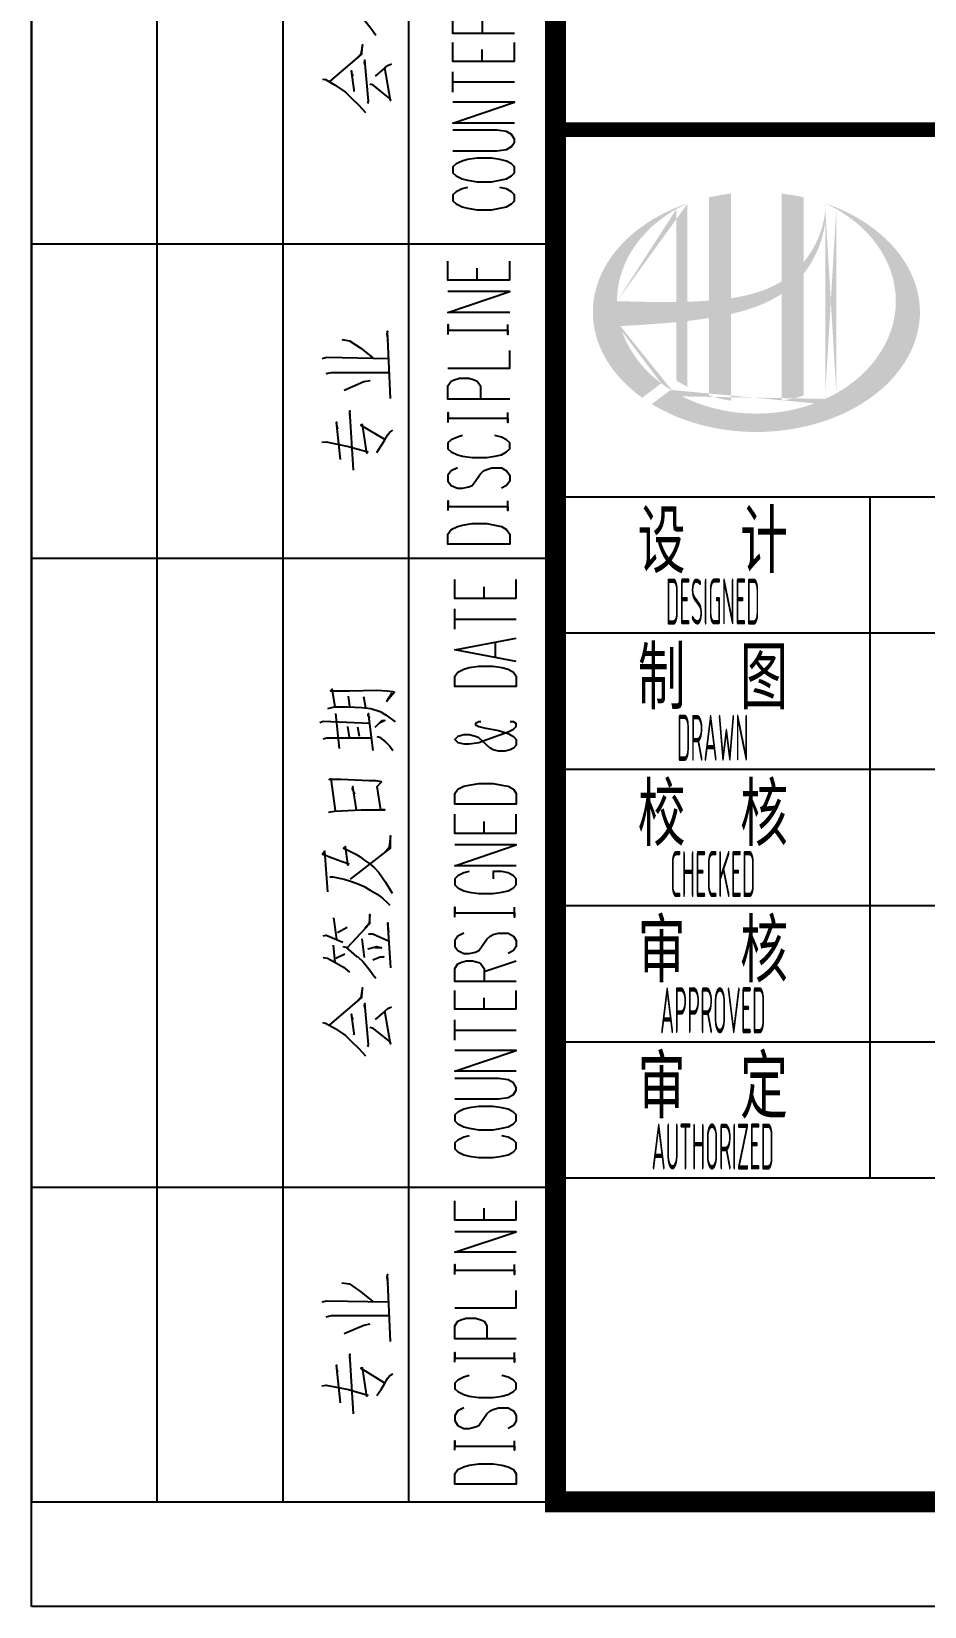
# Model space of a CAD drawing. Extents: x 4930511 to 5014611, y -422737 to -321054.
# Drawn here: x 4954517 to 4958777, y -350754 to -343241 of the extents above; entities that cross this region are included whole.
import ezdxf
from ezdxf.enums import TextEntityAlignment as Align

# ---------------------------------------------------------------- set-up
doc = ezdxf.new("R2010")
doc.units = 0
doc.header["$LTSCALE"] = 1000
doc.header["$MEASUREMENT"] = 0
doc.layers.get('0').update_dxf_attribs({"linetype": 'CONTINUOUS'})
doc.layers.add('图框', color=255, linetype='CONTINUOUS')
doc.styles.add('sceie', font='sceie.shx', dxfattribs={"width": 0.7, "bigfont": 'sceic.shx'})

# ---------------------------------------------------------------- blocks, each defined once
blk = doc.blocks.new('A$C04D97144')
for p, q in [((6, 0), (6, 180)), ((12, 0), (12, 180)), ((18, 0), (18, 180)), ((0, 60), (25, 60)), ((0, 45), (25, 45)), ((0, 15), (25, 15))]:
    blk.add_line(p, q)
blk.add_lwpolyline([(0, 180), (0, 0), (25, 0), (25, 180)], close=True)
for points in [[(14.847, 71.481), (14.988, 71.465), (15.506, 71.01), (15.569, 70.978), (15.821, 70.743), (16.135, 70.35), (16.276, 70.161), (16.417, 69.957)], [(23.047, 70.036), (20.093, 70.036), (20.093, 70.664), (20.251, 70.884), (20.392, 70.947), (20.643, 71.025), (20.942, 71.025), (21.256, 70.947), (21.35, 70.884), (21.492, 70.664), (21.492, 70.036)], [(14.234, 67.742), (15.758, 69.046), (15.758, 69.077), (15.789, 69.502), (15.711, 69.046), (15.569, 68.873)], [(23.047, 68.7), (20.093, 68.7), (20.093, 69.612)], [(21.492, 68.7), (21.492, 69.266)], [(23.047, 68.7), (23.047, 69.612)], [(16.04, 66.69), (16.072, 66.815), (15.899, 68.763), (15.868, 68.653), (15.899, 68.543)], [(16.135, 67.632), (16.245, 67.601), (16.779, 67.177), (17.093, 66.925), (17.124, 66.831), (16.857, 68.402), (16.386, 67.994)], [(16.857, 68.402), (16.999, 68.512), (17.172, 68.59)], [(13.888, 67.852), (14.03, 67.836), (14.485, 67.569), (14.972, 67.239), (15.271, 66.957), (15.616, 66.611), (15.93, 66.265)], [(15.396, 67.271), (15.396, 67.287), (15.396, 67.349), (15.271, 68.261), (15.271, 68.135), (15.334, 67.994)], [(20.093, 67.239), (20.093, 68.213)], [(20.093, 67.726), (23.047, 67.726)], [(23.047, 65.763), (20.093, 65.763), (23.047, 66.752), (20.093, 66.752)], [(20.093, 64.443), (22.199, 64.443), (22.654, 64.506), (22.89, 64.647), (23.047, 64.852), (23.047, 64.993), (22.89, 65.213), (22.654, 65.354), (22.199, 65.417), (20.093, 65.417)], [(20.093, 63.391), (20.251, 63.249), (20.549, 63.108), (20.8, 63.045), (21.256, 62.966), (21.947, 62.966), (22.34, 63.045), (22.654, 63.108), (22.89, 63.249), (23.047, 63.391), (23.047, 63.673), (22.89, 63.815), (22.654, 63.94), (22.34, 64.019), (21.947, 64.082), (21.256, 64.082), (20.8, 64.019), (20.549, 63.94), (20.251, 63.815), (20.093, 63.673), (20.093, 63.391), (20.093, 63.391)], [(20.8, 62.684), (20.549, 62.621), (20.251, 62.479), (20.093, 62.338), (20.093, 62.055), (20.251, 61.914), (20.549, 61.773), (20.8, 61.71), (21.256, 61.631), (21.947, 61.631), (22.34, 61.71), (22.654, 61.773), (22.89, 61.914), (23.047, 62.055), (23.047, 62.338), (22.89, 62.479), (22.654, 62.621), (22.34, 62.684)], [(22.811, 58.269), (19.858, 58.269), (19.858, 59.181)], [(21.256, 58.269), (21.256, 58.835)], [(22.811, 58.269), (22.811, 59.181)], [(22.811, 56.73), (19.858, 56.73), (22.811, 57.72), (19.858, 57.72)], [(17.124, 52.63), (16.983, 55.834), (16.952, 55.693), (16.999, 55.379)], [(19.874, 55.677), (19.874, 56.149), (19.874, 55.882), (22.717, 55.882), (22.717, 55.677), (22.717, 56.149)], [(14.799, 55.442), (15.161, 55.379), (15.711, 55.017), (16.276, 54.562)], [(19.858, 54.075), (22.811, 54.075), (22.811, 54.908)], [(13.857, 54.53), (14.092, 54.593), (17.03, 54.53)], [(14.061, 53.824), (14.312, 53.871), (17.062, 53.871)], [(14.909, 53.022), (15.852, 53.431), (16.15, 53.478)], [(22.811, 52.598), (19.858, 52.598), (19.858, 53.227), (20.015, 53.447), (20.156, 53.509), (20.408, 53.588), (20.863, 53.588), (21.115, 53.509), (21.256, 53.447), (21.413, 53.227), (21.413, 52.598)], [(15.365, 49.205), (15.192, 52.033), (15.161, 51.891), (15.192, 51.718)], [(19.874, 51.483), (19.874, 51.954), (19.874, 51.687), (22.717, 51.687), (22.717, 51.483), (22.717, 51.954)], [(13.841, 50.54), (14.061, 50.556), (15.114, 50.336), (16.04, 50.085), (15.993, 50.022), (15.789, 51.389), (15.711, 51.357), (16.842, 50.682)], [(14.737, 49.708), (14.548, 51.499), (14.548, 51.389), (14.595, 51.184)], [(16.465, 50.053), (16.7, 50.399), (16.842, 50.619), (16.983, 50.87), (17.093, 51.012), (17.234, 51.106)], [(20.565, 50.854), (20.313, 50.776), (20.015, 50.65), (19.858, 50.509), (19.858, 50.226), (20.015, 50.085), (20.313, 49.943), (20.565, 49.88), (21.02, 49.802), (21.712, 49.802), (22.104, 49.88), (22.418, 49.943), (22.654, 50.085), (22.811, 50.226), (22.811, 50.509), (22.654, 50.65), (22.418, 50.776), (22.104, 50.854)], [(20.313, 49.315), (20.015, 49.174), (19.858, 48.969), (19.858, 48.687), (20.015, 48.467), (20.313, 48.341), (20.565, 48.341), (20.863, 48.404), (21.02, 48.467), (21.115, 48.608), (21.413, 49.032), (21.554, 49.174), (21.712, 49.236), (21.963, 49.315), (22.418, 49.315), (22.654, 49.174), (22.811, 48.969), (22.811, 48.687), (22.654, 48.467), (22.418, 48.341)], [(19.874, 47.288), (19.874, 47.744), (19.874, 47.477), (22.717, 47.477), (22.717, 47.288), (22.717, 47.744)], [(22.811, 45.67), (19.858, 45.67), (19.858, 46.157), (20.015, 46.377), (20.313, 46.519), (20.565, 46.581), (21.02, 46.66), (21.712, 46.66), (22.104, 46.581), (22.418, 46.519), (22.654, 46.377), (22.811, 46.157), (22.811, 45.67), (22.811, 45.67)], [(23.125, 43.078), (20.188, 43.078), (20.188, 43.989)], [(21.586, 43.078), (21.586, 43.644)], [(23.125, 43.078), (23.125, 43.989)], [(20.188, 41.617), (20.188, 42.591)], [(20.188, 42.104), (23.125, 42.104)], [(23.125, 40.078), (20.188, 40.628), (23.125, 41.193)], [(22.136, 40.282), (22.136, 40.973)], [(23.125, 38.884), (20.188, 38.884), (20.188, 39.371), (20.329, 39.575), (20.628, 39.716), (20.879, 39.795), (21.335, 39.858), (22.026, 39.858), (22.434, 39.795), (22.733, 39.716), (22.984, 39.575), (23.125, 39.371), (23.125, 38.884), (23.125, 38.884)], [(14.485, 37.91), (14.344, 38.758), (14.265, 38.68), (15.129, 38.68), (15.192, 38.68), (16.465, 38.711), (16.952, 38.68), (17.234, 38.648), (17.313, 38.617), (16.952, 38.193), (17.203, 38.585)], [(15.192, 37.941), (15.114, 38.428)], [(15.93, 37.878), (15.93, 37.941), (15.852, 38.397)], [(14.14, 37.831), (14.454, 37.91), (15.082, 37.91), (15.758, 37.878), (16.182, 37.831), (16.637, 37.69), (16.92, 37.517), (17.344, 37.203)], [(14.689, 35.93), (14.517, 37.596)], [(16.292, 35.836), (16.072, 37.596), (16.04, 37.517), (16.135, 37.407)], [(13.747, 37.172), (13.92, 37.234), (16.135, 37.14)], [(15.161, 36.465), (15.082, 36.983)], [(15.648, 36.496), (15.569, 36.952)], [(16.386, 36.952), (16.716, 37.266), (16.857, 37.266), (16.606, 37.14)], [(21.429, 37.203), (21.335, 37.203), (21.177, 37.124), (21.177, 37.062), (21.335, 36.983), (21.586, 36.92), (22.277, 36.779), (22.733, 36.637), (22.984, 36.496), (23.125, 36.355), (23.125, 36.088), (22.984, 35.946), (22.827, 35.868), (22.576, 35.805), (22.277, 35.805), (22.026, 35.868), (21.884, 35.946), (21.335, 36.433), (21.177, 36.496), (20.879, 36.575), (20.628, 36.575), (20.329, 36.496), (20.188, 36.355), (20.329, 36.213), (20.628, 36.15), (20.879, 36.15), (21.335, 36.213), (21.727, 36.355), (22.733, 36.716), (22.984, 36.857), (23.125, 36.983), (23.125, 37.124), (22.984, 37.203), (22.827, 37.203)], [(13.92, 36.386), (14.092, 36.433), (16.213, 36.433)], [(16.465, 36.496), (16.606, 36.465), (16.889, 36.245), (17.093, 36.04), (17.234, 35.836)], [(14.171, 32.899), (14.454, 32.946), (15.082, 32.977), (15.726, 33.008), (15.821, 33.008), (16.276, 33.008), (16.857, 33.008), (16.669, 33.008), (16.496, 34.108), (16.7, 34.344), (16.433, 34.391), (16.103, 34.391), (15.443, 34.422), (14.768, 34.454), (14.202, 34.454), (14.281, 34.485), (14.485, 32.977)], [(15.506, 33.008), (15.334, 34.108), (15.302, 33.998), (15.412, 33.747)], [(23.125, 33.276), (20.188, 33.276), (20.188, 33.778), (20.329, 33.982), (20.628, 34.124), (20.879, 34.187), (21.335, 34.265), (22.026, 34.265), (22.434, 34.187), (22.733, 34.124), (22.984, 33.982), (23.125, 33.778), (23.125, 33.276), (23.125, 33.276)], [(23.125, 31.877), (20.188, 31.877), (20.188, 32.789)], [(21.586, 31.877), (21.586, 32.443)], [(23.125, 31.877), (23.125, 32.789)], [(15.224, 29.694), (17.124, 31.17), (17.124, 31.767), (17.062, 31.218), (17.03, 31.17), (16.81, 30.935)], [(14.14, 29.097), (13.998, 31.029), (13.888, 30.888), (14.061, 30.825), (14.595, 30.621), (15.129, 30.432), (15.082, 30.369), (15.082, 30.432), (14.972, 31.249), (14.878, 31.17), (15.192, 31.029), (15.475, 30.888), (15.679, 30.762), (15.852, 30.621), (16.135, 30.432), (16.355, 30.228), (16.575, 30.008), (16.716, 29.804), (16.889, 29.552), (17.062, 29.27), (17.203, 29.034)], [(23.125, 30.338), (20.188, 30.338), (23.125, 31.328), (20.188, 31.328)], [(20.879, 30.055), (20.628, 29.992), (20.329, 29.851), (20.188, 29.709), (20.188, 29.427), (20.329, 29.285), (20.628, 29.144), (20.879, 29.081), (21.335, 29.018), (22.026, 29.018), (22.434, 29.081), (22.733, 29.144), (22.984, 29.285), (23.125, 29.427), (23.125, 29.709), (22.984, 29.851), (22.733, 29.992), (22.434, 30.055), (22.026, 30.055), (22.026, 29.709)], [(14.234, 29.804), (14.375, 29.804), (14.909, 29.694), (15.224, 29.6), (15.538, 29.49), (15.868, 29.348), (16.15, 29.175), (16.496, 28.987), (16.747, 28.783), (16.983, 28.563), (17.093, 28.453)], [(14.564, 26.835), (14.422, 27.856)], [(15.051, 26.426), (16.135, 27.573), (16.135, 28.013), (16.103, 27.573), (15.899, 27.337)], [(20.188, 27.887), (20.188, 28.358), (20.188, 28.091), (23.047, 28.091), (23.047, 27.887), (23.047, 28.358)], [(14.595, 27.149), (15.051, 27.4)], [(16.072, 27.086), (16.276, 27.086), (17.062, 26.74)], [(17.14, 25.468), (16.999, 27.62), (16.999, 27.479), (17.03, 27.165)], [(20.628, 27.117), (20.329, 26.976), (20.188, 26.772), (20.188, 26.489), (20.329, 26.285), (20.628, 26.143), (20.879, 26.143), (21.177, 26.206), (21.335, 26.285), (21.429, 26.426), (21.727, 26.835), (21.884, 26.976), (22.026, 27.055), (22.277, 27.117), (22.733, 27.117), (22.984, 26.976), (23.125, 26.772), (23.125, 26.489), (22.984, 26.285), (22.733, 26.143)], [(13.92, 26.992), (14.061, 27.023), (14.847, 26.693)], [(14.485, 25.719), (14.407, 26.552)], [(14.847, 26.489), (14.988, 26.458), (15.506, 26.002), (15.569, 25.986), (15.821, 25.751), (16.135, 25.358), (16.276, 25.154), (16.417, 24.965)], [(15.758, 26.85), (15.868, 25.955)], [(16.04, 26.379), (16.465, 26.489), (16.7, 26.426), (16.386, 26.426)], [(13.92, 25.955), (14.124, 25.924), (14.548, 25.688), (14.878, 25.499), (15.161, 25.264)], [(14.517, 25.924), (14.941, 26.128)], [(16.276, 25.845), (16.637, 25.986), (16.81, 25.986), (16.575, 25.955)], [(23.125, 24.808), (20.188, 24.808), (20.188, 25.437), (20.329, 25.656), (20.486, 25.719), (20.738, 25.798), (21.036, 25.798), (21.335, 25.719), (21.429, 25.656), (21.586, 25.437), (21.586, 24.808)], [(21.586, 25.295), (23.125, 25.798)], [(14.234, 22.75), (15.758, 24.054), (15.758, 24.085), (15.789, 24.51), (15.711, 24.054), (15.569, 23.881)], [(23.125, 23.489), (20.188, 23.489), (20.188, 24.384)], [(23.125, 23.489), (23.125, 24.384)], [(16.04, 21.698), (16.072, 21.808), (15.899, 23.771), (15.868, 23.661), (15.899, 23.536)], [(16.135, 22.64), (16.245, 22.609), (16.779, 22.185), (17.093, 21.933), (17.124, 21.839), (16.857, 23.394), (16.386, 23.002)], [(16.857, 23.394), (16.999, 23.52), (17.172, 23.599)], [(21.586, 23.489), (21.586, 24.038)], [(13.888, 22.86), (14.03, 22.829), (14.485, 22.577), (14.972, 22.232), (15.271, 21.949), (15.616, 21.619), (15.93, 21.274)], [(15.396, 22.263), (15.396, 22.295), (15.396, 22.357), (15.271, 23.253), (15.271, 23.143), (15.334, 23.002)], [(20.188, 22.012), (20.188, 22.986)], [(20.188, 22.499), (23.125, 22.499)], [(23.125, 20.535), (20.188, 20.535), (23.125, 21.525), (20.188, 21.525)], [(20.188, 19.216), (22.277, 19.216), (22.733, 19.278), (22.984, 19.42), (23.125, 19.624), (23.125, 19.765), (22.984, 19.985), (22.733, 20.127), (22.277, 20.19), (20.188, 20.19)], [(20.188, 18.163), (20.329, 18.022), (20.628, 17.88), (20.879, 17.817), (21.335, 17.739), (22.026, 17.739), (22.434, 17.817), (22.733, 17.88), (22.984, 18.022), (23.125, 18.163), (23.125, 18.446), (22.984, 18.587), (22.733, 18.729), (22.434, 18.791), (22.026, 18.854), (21.335, 18.854), (20.879, 18.791), (20.628, 18.729), (20.329, 18.587), (20.188, 18.446), (20.188, 18.163), (20.188, 18.163)], [(20.879, 17.456), (20.628, 17.393), (20.329, 17.252), (20.188, 17.11), (20.188, 16.828), (20.329, 16.686), (20.628, 16.545), (20.879, 16.482), (21.335, 16.419), (22.026, 16.419), (22.434, 16.482), (22.733, 16.545), (22.984, 16.686), (23.125, 16.828), (23.125, 17.11), (22.984, 17.252), (22.733, 17.393), (22.434, 17.456)], [(23.125, 13.434), (20.188, 13.434), (20.188, 14.346)], [(23.125, 13.434), (23.125, 14.346)], [(21.586, 13.434), (21.586, 14)], [(23.125, 11.895), (20.188, 11.895), (23.125, 12.869), (20.188, 12.869)], [(20.188, 10.842), (20.188, 11.314), (20.188, 11.047), (23.047, 11.047), (23.047, 10.842), (23.047, 11.314)], [(17.124, 7.638), (16.983, 10.842), (16.952, 10.701), (16.999, 10.387)], [(14.799, 10.434), (15.161, 10.387), (15.711, 10.01), (16.276, 9.554)], [(20.188, 9.24), (23.125, 9.24), (23.125, 10.073)], [(13.857, 9.539), (14.092, 9.586), (17.03, 9.539)], [(14.061, 8.816), (14.312, 8.879), (17.062, 8.879)], [(14.909, 8.03), (15.852, 8.423), (16.15, 8.486)], [(23.125, 7.763), (20.188, 7.763), (20.188, 8.392), (20.329, 8.612), (20.486, 8.674), (20.738, 8.753), (21.177, 8.753), (21.429, 8.674), (21.586, 8.612), (21.727, 8.392), (21.727, 7.763)], [(15.365, 4.197), (15.192, 7.041), (15.161, 6.899), (15.192, 6.727)], [(20.188, 6.648), (20.188, 7.119), (20.188, 6.852), (23.047, 6.852), (23.047, 6.648), (23.047, 7.119)], [(13.841, 5.533), (14.061, 5.564), (15.114, 5.344), (16.04, 5.077), (15.993, 5.03), (15.789, 6.381), (15.711, 6.365), (16.842, 5.674)], [(14.737, 4.716), (14.548, 6.507), (14.548, 6.381), (14.595, 6.192)], [(16.465, 5.061), (16.7, 5.391), (16.842, 5.627), (16.983, 5.878), (17.093, 6.02), (17.234, 6.098)], [(20.879, 6.02), (20.628, 5.941), (20.329, 5.8), (20.188, 5.658), (20.188, 5.391), (20.329, 5.25), (20.628, 5.108), (20.879, 5.03), (21.335, 4.967), (22.026, 4.967), (22.434, 5.03), (22.733, 5.108), (22.984, 5.25), (23.125, 5.391), (23.125, 5.658), (22.984, 5.8), (22.733, 5.941), (22.434, 6.02)], [(20.628, 4.48), (20.329, 4.339), (20.188, 4.119), (20.188, 3.852), (20.329, 3.632), (20.628, 3.49), (20.879, 3.49), (21.177, 3.569), (21.335, 3.632), (21.429, 3.773), (21.727, 4.197), (21.884, 4.339), (22.026, 4.402), (22.277, 4.48), (22.733, 4.48), (22.984, 4.339), (23.125, 4.119), (23.125, 3.852), (22.984, 3.632), (22.733, 3.49)], [(20.188, 2.454), (20.188, 2.909), (20.188, 2.642), (23.047, 2.642), (23.047, 2.454), (23.047, 2.909)], [(23.125, 0.835), (20.188, 0.835), (20.188, 1.322), (20.329, 1.542), (20.628, 1.668), (20.879, 1.747), (21.335, 1.809), (22.026, 1.809), (22.434, 1.747), (22.733, 1.668), (22.984, 1.542), (23.125, 1.322), (23.125, 0.835), (23.125, 0.835)]]:
    blk.add_lwpolyline(points)
blk = doc.blocks.new('A$C1BD43FEB')
blk.add_blockref('A$C04D97144', (0, 0))
blk = doc.blocks.new('GXED01100007000C')
blk.add_blockref('A$C1BD43FEB', (-25, 0))

msp = doc.modelspace()

# ---------------------------------------------------------------- hatches: boundary and pattern name
h = msp.add_hatch(color=256)
edge = h.paths.add_edge_path()
edge.add_spline(control_points=[(4957853.9, -344588.4), (4957860, -344587), (4957866.1, -344585.6), (4957915.2, -344573.7), (4957957.8, -344560.7), (4958032.8, -344529.6), (4958065.7, -344512.6), (4958096.5, -344492)], knot_values=[61.629012, 61.629012, 61.629012, 61.629012, 63.330431, 63.330431, 75.353634, 75.353634, 85.398649, 85.398649, 85.398649, 85.398649], degree=3, periodic=0)
edge.add_line((4958096.5, -344492), (4958096.5, -345002.3))
edge.add_spline(control_points=[(4958096.5, -345002.3), (4958113.7, -344999.5), (4958130.7, -344996.2), (4958165.5, -344988.1), (4958183.2, -344983.3), (4958200.5, -344977.8)], knot_values=[4.908456, 4.908456, 4.908456, 4.908456, 4.992821, 4.992821, 5.083034, 5.083034, 5.083034, 5.083034], degree=3, periodic=0)
edge.add_line((4958200.5, -344977.8), (4958200.5, -344396.4))
edge.add_spline(control_points=[(4958200.5, -344396.4), (4958209.2, -344385.5), (4958217.4, -344374.1), (4958243.5, -344334.5), (4958259.1, -344304.5), (4958288.4, -344231.7), (4958299.6, -344187.9), (4958304.3, -344142.6), (4958304.4, -344141.3), (4958304.5, -344140)], knot_values=[97.991744, 97.991744, 97.991744, 97.991744, 101.64219, 101.64219, 110.337975, 110.337975, 121.934322, 121.934322, 122.270691, 122.270691, 122.270691, 122.270691], degree=3, periodic=0)
edge.add_line((4958304.5, -344140), (4958304.5, -344069.6))
edge.add_spline(control_points=[(4958304.5, -344069.6), (4958304.5, -344077.3), (4958304.1, -344085), (4958303.5, -344092.6)], knot_values=[126.194075, 126.194075, 126.194075, 126.194075, 128.396762, 128.396762, 128.396762, 128.396762], degree=3, periodic=0)
edge.add_spline(control_points=[(4958303.5, -344092.6), (4958303.1, -344098.8), (4958302.4, -344105.1), (4958301.7, -344111.3)], knot_values=[124.417049, 124.417049, 124.417049, 124.417049, 126.194075, 126.194075, 126.194075, 126.194075], degree=3, periodic=0)
edge.add_spline(control_points=[(4958301.7, -344111.3), (4958300.5, -344120.4), (4958299.1, -344129.5), (4958297.3, -344138.6)], knot_values=[121.80529, 121.80529, 121.80529, 121.80529, 124.417049, 124.417049, 124.417049, 124.417049], degree=3, periodic=0)
edge.add_spline(control_points=[(4958297.3, -344138.6), (4958294.9, -344150.8), (4958291.9, -344162.9), (4958288.5, -344174.9)], knot_values=[118.31574, 118.31574, 118.31574, 118.31574, 121.80529, 121.80529, 121.80529, 121.80529], degree=3, periodic=0)
edge.add_spline(control_points=[(4958288.5, -344174.9), (4958285, -344187), (4958280.9, -344199), (4958276.4, -344210.9)], knot_values=[114.795988, 114.795988, 114.795988, 114.795988, 118.31574, 118.31574, 118.31574, 118.31574], degree=3, periodic=0)
edge.add_spline(control_points=[(4958276.4, -344210.9), (4958271.9, -344222.6), (4958266.9, -344234.1), (4958261.5, -344245.5)], knot_values=[111.329641, 111.329641, 111.329641, 111.329641, 114.795988, 114.795988, 114.795988, 114.795988], degree=3, periodic=0)
edge.add_spline(control_points=[(4958261.5, -344245.5), (4958255.9, -344257), (4958249.9, -344268.4), (4958243.5, -344279.4)], knot_values=[107.79529, 107.79529, 107.79529, 107.79529, 111.329641, 111.329641, 111.329641, 111.329641], degree=3, periodic=0)
edge.add_spline(control_points=[(4958243.5, -344279.4), (4958237.2, -344290.3), (4958230.4, -344300.8), (4958223.3, -344311.1)], knot_values=[104.343579, 104.343579, 104.343579, 104.343579, 107.79529, 107.79529, 107.79529, 107.79529], degree=3, periodic=0)
edge.add_spline(control_points=[(4958223.3, -344311.1), (4958216.1, -344321.5), (4958208.5, -344331.5), (4958200.5, -344341.2)], knot_values=[100.8507, 100.8507, 100.8507, 100.8507, 104.343579, 104.343579, 104.343579, 104.343579], degree=3, periodic=0)
edge.add_line((4958200.5, -344341.2), (4958200.5, -344031.9))
edge.add_spline(control_points=[(4958200.5, -344031.9), (4958166.5, -344024.4), (4958131.7, -344018.5), (4958096.5, -344014.4)], knot_values=[4.423999, 4.423999, 4.423999, 4.423999, 4.558741, 4.558741, 4.558741, 4.558741], degree=3, periodic=0)
edge.add_line((4958096.5, -344014.4), (4958096.5, -344432.6))
edge.add_spline(control_points=[(4958096.5, -344432.6), (4958024.6, -344477.1), (4957940.4, -344500.3), (4957853.9, -344513.3)], knot_values=[63.246215, 63.246215, 63.246215, 63.246215, 87.689124, 87.689124, 87.689124, 87.689124], degree=3, periodic=0)
edge.add_line((4957853.9, -344513.3), (4957853.9, -344014.4))
edge.add_spline(control_points=[(4957853.9, -344014.4), (4957818.7, -344018.5), (4957783.9, -344024.4), (4957749.9, -344031.9)], knot_values=[4.866038, 4.866038, 4.866038, 4.866038, 5.000777, 5.000777, 5.000777, 5.000777], degree=3, periodic=0)
edge.add_line((4957749.9, -344031.9), (4957749.9, -344524.8))
edge.add_spline(control_points=[(4957749.9, -344524.8), (4957748.2, -344524.9), (4957713.3, -344527.5), (4957678.6, -344529.3), (4957645.9, -344530.3)], knot_values=[43.657356, 43.657356, 43.657356, 43.657356, 44.134253, 53.497092, 53.497092, 53.497092, 53.497092], degree=3, periodic=0)
edge.add_line((4957645.9, -344530.3), (4957645.9, -344061.2))
edge.add_spline(control_points=[(4957645.9, -344061.2), (4957628.8, -344067), (4957612.1, -344073.3), (4957595.7, -344080.1)], knot_values=[5.14157, 5.14157, 5.14157, 5.14157, 5.212921, 5.212921, 5.212921, 5.212921], degree=3, periodic=0)
edge.add_spline(control_points=[(4957595.7, -344080.1), (4957588.8, -344082.9), (4957581.9, -344085.8), (4957549.7, -344100), (4957525.2, -344112.2), (4957501.7, -344125.4)], knot_values=[5.212921, 5.212921, 5.212921, 5.212921, 5.24296, 5.24296, 5.355623, 5.355623, 5.355623, 5.355623], degree=3, periodic=0)
edge.add_spline(control_points=[(4957501.7, -344125.4), (4957486.8, -344133.8), (4957472.4, -344142.6), (4957458.4, -344151.7)], knot_values=[5.355623, 5.355623, 5.355623, 5.355623, 5.426974, 5.426974, 5.426974, 5.426974], degree=3, periodic=0)
edge.add_spline(control_points=[(4957458.4, -344151.7), (4957451, -344156.5), (4957443.7, -344161.4), (4957430.2, -344170.9), (4957423.9, -344175.4), (4957417.8, -344180)], knot_values=[5.426974, 5.426974, 5.426974, 5.426974, 5.464765, 5.464765, 5.498325, 5.498325, 5.498325, 5.498325], degree=3, periodic=0)
edge.add_spline(control_points=[(4957417.8, -344180), (4957391.7, -344199.6), (4957367.7, -344220.5), (4957345.8, -344242.4)], knot_values=[5.498325, 5.498325, 5.498325, 5.498325, 5.641027, 5.641027, 5.641027, 5.641027], degree=3, periodic=0)
edge.add_spline(control_points=[(4957345.8, -344242.4), (4957338.8, -344249.4), (4957332, -344256.5), (4957311.6, -344279.1), (4957298.7, -344294.9), (4957286.9, -344311.1)], knot_values=[5.641027, 5.641027, 5.641027, 5.641027, 5.686569, 5.686569, 5.783729, 5.783729, 5.783729, 5.783729], degree=3, periodic=0)
edge.add_spline(control_points=[(4957286.9, -344311.1), (4957271.8, -344331.9), (4957258.5, -344353.3), (4957245.4, -344378.3), (4957243.7, -344381.5), (4957242.2, -344384.6)], knot_values=[5.783729, 5.783729, 5.783729, 5.783729, 5.908374, 5.908374, 5.92643, 5.92643, 5.92643, 5.92643], degree=3, periodic=0)
edge.add_spline(control_points=[(4957242.2, -344384.6), (4957229.7, -344409.7), (4957219.7, -344435.4), (4957212.1, -344461.3)], knot_values=[5.92643, 5.92643, 5.92643, 5.92643, 6.069132, 6.069132, 6.069132, 6.069132], degree=3, periodic=0)
edge.add_spline(control_points=[(4957212.1, -344461.3), (4957208.9, -344472.4), (4957206.2, -344483.6), (4957200.8, -344509.8), (4957198.5, -344524.8), (4957197.1, -344539.9)], knot_values=[6.069132, 6.069132, 6.069132, 6.069132, 6.130179, 6.130179, 6.211834, 6.211834, 6.211834, 6.211834], degree=3, periodic=0)
edge.add_spline(control_points=[(4957197.1, -344539.9), (4957195.8, -344553), (4957195.2, -344566.2), (4957195.2, -344579.4)], knot_values=[6.211834, 6.211834, 6.211834, 6.211834, 6.283185, 6.283185, 6.283185, 6.283185], degree=3, periodic=0)
edge.add_spline(control_points=[(4957195.2, -344579.4), (4957195.2, -344588.7), (4957195.5, -344598.1), (4957196.2, -344607.4)], knot_values=[6.283185, 6.283185, 6.283185, 6.283185, 6.333655, 6.333655, 6.333655, 6.333655], degree=3, periodic=0)
edge.add_spline(control_points=[(4957196.2, -344607.4), (4957197.4, -344626), (4957199.9, -344644.7), (4957203.7, -344663.2)], knot_values=[6.333655, 6.333655, 6.333655, 6.333655, 6.434594, 6.434594, 6.434594, 6.434594], degree=3, periodic=0)
edge.add_spline(control_points=[(4957203.7, -344663.2), (4957203.9, -344664.4), (4957204.2, -344665.6), (4957208.1, -344684.1), (4957212.9, -344701.3), (4957218.7, -344718.3)], knot_values=[6.434594, 6.434594, 6.434594, 6.434594, 6.441278, 6.441278, 6.535532, 6.535532, 6.535532, 6.535532], degree=3, periodic=0)
edge.add_spline(control_points=[(4957218.7, -344718.3), (4957225, -344736.5), (4957232.5, -344754.6), (4957241.3, -344772.4)], knot_values=[6.535532, 6.535532, 6.535532, 6.535532, 6.636471, 6.636471, 6.636471, 6.636471], degree=3, periodic=0)
edge.add_spline(control_points=[(4957241.3, -344772.4), (4957243.5, -344776.8), (4957245.7, -344781.3), (4957255.1, -344799), (4957262.8, -344812), (4957271.2, -344824.8)], knot_values=[6.636471, 6.636471, 6.636471, 6.636471, 6.661894, 6.661894, 6.73741, 6.73741, 6.73741, 6.73741], degree=3, periodic=0)
edge.add_spline(control_points=[(4957271.2, -344824.8), (4957282.3, -344842), (4957294.7, -344858.8), (4957308.2, -344875.2)], knot_values=[6.73741, 6.73741, 6.73741, 6.73741, 6.838349, 6.838349, 6.838349, 6.838349], degree=3, periodic=0)
edge.add_spline(control_points=[(4957308.2, -344875.2), (4957314.2, -344882.3), (4957320.3, -344889.4), (4957334.8, -344905.4), (4957343.4, -344914.2), (4957352.2, -344922.8)], knot_values=[6.838349, 6.838349, 6.838349, 6.838349, 6.88251, 6.88251, 6.939288, 6.939288, 6.939288, 6.939288], degree=3, periodic=0)
edge.add_spline(control_points=[(4957352.2, -344922.8), (4957368, -344938.2), (4957384.9, -344953), (4957402.8, -344967.2)], knot_values=[6.939288, 6.939288, 6.939288, 6.939288, 7.040227, 7.040227, 7.040227, 7.040227], degree=3, periodic=0)
edge.add_spline(control_points=[(4957402.8, -344967.2), (4957411.7, -344974.3), (4957420.9, -344981.3), (4957430.4, -344988.1)], knot_values=[7.040227, 7.040227, 7.040227, 7.040227, 7.090696, 7.090696, 7.090696, 7.090696], degree=3, periodic=0)
edge.add_line((4957430.4, -344988.1), (4957521.5, -344919.7))
edge.add_ellipse((4957975.2, -344527.4), major_axis=(665, 0), ratio=0.806676, start_angle=192.81901, end_angle=226.98533, ccw=False)
edge.add_spline(control_points=[(4957326.8, -344646.4), (4957350.8, -344645), (4957374.9, -344643.5), (4957463.6, -344638), (4957528.4, -344633.7), (4957593.9, -344627.3)], knot_values=[11.398263, 11.398263, 11.398263, 11.398263, 18.40729, 18.40729, 37.18094, 37.18094, 37.18094, 37.18094], degree=3, periodic=0)
edge.add_line((4957593.9, -344627.3), (4957593.9, -344906.4))
edge.add_spline(control_points=[(4957593.9, -344906.4), (4957597.4, -344908.6), (4957601, -344910.9), (4957618, -344921), (4957631.7, -344928.6), (4957645.9, -344935.8)], knot_values=[4.049945, 4.049945, 4.049945, 4.049945, 4.072021, 4.072021, 4.153257, 4.153257, 4.153257, 4.153257], degree=3, periodic=0)
edge.add_line((4957645.9, -344935.8), (4957645.9, -344621.9))
edge.add_spline(control_points=[(4957645.9, -344621.9), (4957678.1, -344618.2), (4957710.4, -344614), (4957745.3, -344608.6), (4957747.6, -344608.3), (4957749.9, -344607.9)], knot_values=[42.135009, 42.135009, 42.135009, 42.135009, 51.307228, 51.307228, 51.948574, 51.948574, 51.948574, 51.948574], degree=3, periodic=0)
edge.add_line((4957749.9, -344607.9), (4957749.9, -344977.8))
edge.add_spline(control_points=[(4957749.9, -344977.8), (4957783.5, -344988.4), (4957818.4, -344996.6), (4957853.9, -345002.3)], knot_values=[4.34174, 4.34174, 4.34174, 4.34174, 4.516316, 4.516316, 4.516316, 4.516316], degree=3, periodic=0)
edge.add_line((4957853.9, -345002.3), (4957853.9, -344588.4))
edge = h.paths.add_edge_path(flags=16)
edge.add_ellipse((4957975.2, -344527.4), major_axis=(665, 0), ratio=0.806676, start_angle=124.98746, end_angle=179.99898, ccw=False)
edge.add_line((4957593.9, -344087.9), (4957593.9, -344531.5))
edge.add_spline(control_points=[(4957593.9, -344531.5), (4957498.5, -344532.8), (4957404.6, -344529.8), (4957310.2, -344527.4)], knot_values=[11.27373, 11.27373, 11.27373, 11.27373, 38.687513, 38.687513, 38.687513, 38.687513], degree=3, periodic=0)
edge = h.paths.add_edge_path()
edge.add_spline(control_points=[(4957476.4, -345018.5), (4957507.4, -345037.5), (4957540.6, -345054.8), (4957625.2, -345092), (4957678.5, -345109.9), (4957789.2, -345136.5), (4957846.7, -345145.2), (4957962.8, -345152.9), (4958021.5, -345152), (4958137, -345140.5), (4958193.9, -345130), (4958302.9, -345100), (4958355.1, -345080.4), (4958452, -345033.6), (4958496.7, -345006.2), (4958576.7, -344945.3), (4958611.9, -344911.7), (4958671.2, -344840.2), (4958695.3, -344802.3), (4958731.7, -344724.2), (4958744, -344684), (4958756.6, -344602.8), (4958756.8, -344561.8), (4958745.4, -344480.3), (4958733.6, -344439.8), (4958698, -344361.1), (4958674.2, -344322.9), (4958615.3, -344250.7), (4958580.3, -344216.8), (4958500.5, -344155.1), (4958455.8, -344127.4), (4958374.6, -344087.6), (4958340.2, -344073.4), (4958304.5, -344061.2)], knot_values=[0.886421, 0.886421, 0.886421, 0.886421, 1.040557, 1.040557, 1.261172, 1.261172, 1.481788, 1.481788, 1.702404, 1.702404, 1.92302, 1.92302, 2.143636, 2.143636, 2.364252, 2.364252, 2.584868, 2.584868, 2.805484, 2.805484, 3.026099, 3.026099, 3.246715, 3.246715, 3.46852, 3.46852, 3.690325, 3.690325, 3.91213, 3.91213, 4.133935, 4.133935, 4.283209, 4.283209, 4.283209, 4.283209], degree=3, periodic=0)
edge.add_line((4958304.5, -344061.2), (4958304.5, -344061.3))
edge.add_spline(control_points=[(4958304.5, -344061.3), (4958304.6, -344064.1), (4958304.6, -344066.9), (4958304.5, -344069.6)], knot_values=[128.396762, 128.396762, 128.396762, 128.396762, 129.192193, 129.192193, 129.192193, 129.192193], degree=3, periodic=0)
edge.add_line((4958304.5, -344069.6), (4958304.5, -344993.5))
edge.add_ellipse((4957975.2, -344527.4), major_axis=(665, 0), ratio=0.806676, start_angle=232.10542, end_angle=299.68334, ccw=False)
edge.add_line((4957566.7, -344950.8), (4957476.4, -345018.5))
edge = h.paths.add_edge_path(flags=16)
edge.add_ellipse((4957975.2, -344527.4), major_axis=(665, 0), ratio=0.806676, start_angle=304.98746, end_angle=415.01211, ccw=False)
edge.add_line((4958356.5, -344966.9), (4958356.5, -344087.9))

# ---------------------------------------------------------------- linework, layer by layer
for p, q in [((4957017.4, -343710), (4957017.4, -348710)), ((4957017.4, -345460), (4968017.4, -345460)), ((4958517.4, -348710), (4958517.4, -345460)), ((4957017.4, -346110), (4962517.4, -346110)), ((4957017.4, -346760), (4962517.4, -346760)), ((4957017.4, -347410), (4962517.4, -347410)), ((4957017.4, -348060), (4962517.4, -348060)), ((4957017.4, -348710), (4975017.4, -348710)), ((4957017.4, -348710), (4957017.4, -350254.1)), ((4957017.4, -350254.1), (4975017.4, -350254.1))]:
    msp.add_line(p, q)
at = {"const_width": 70}
msp.add_lwpolyline([(4975017.4, -343710), (4957017.4, -343710)], dxfattribs=at)
at = {"layer": '图框', "color": 0}
msp.add_lwpolyline([(4954517.4, -350754.1), (4954517.4, -321054.1), (4975517.4, -321054.1), (4975517.4, -350754.1)], close=True, dxfattribs=at)
at = {"layer": '图框', "color": 0, "const_width": 100}
msp.add_lwpolyline([(4957017.4, -350254.1), (4975017.4, -350254.1), (4975017.4, -321554.1), (4957017.4, -321554.1)], close=True, dxfattribs=at)

# ---------------------------------------------------------------- block references
at = {"color": 0, "xscale": 100, "yscale": 100, "zscale": 100}
msp.add_blockref('GXED01100007000C', (4957017.4, -350254.1), dxfattribs=at)

# ---------------------------------------------------------------- texts
at = {"style": 'sceie'}
for s, height, width, p in [('设  计', 300, 0.8, (4957767.4, -345660)), ('DESIGNED', 220, 0.4, (4957767.4, -345960)), ('制  图', 300, 0.8, (4957767.4, -346310)), ('DRAWN', 220, 0.4, (4957767.4, -346610)), ('校  核', 300, 0.8, (4957767.4, -346960)), ('CHECKED', 220, 0.4, (4957767.4, -347260)), ('审  核', 300, 0.8, (4957767.4, -347610)), ('APPROVED', 220, 0.4, (4957767.4, -347910)), ('审  定', 300, 0.8, (4957767.4, -348260)), ('AUTHORIZED', 220, 0.4, (4957767.4, -348560))]:
    msp.add_text(s, height=height, dxfattribs=dict(at, width=width)).set_placement(p, align=Align.MIDDLE)

doc.saveas('drawing.dxf')
